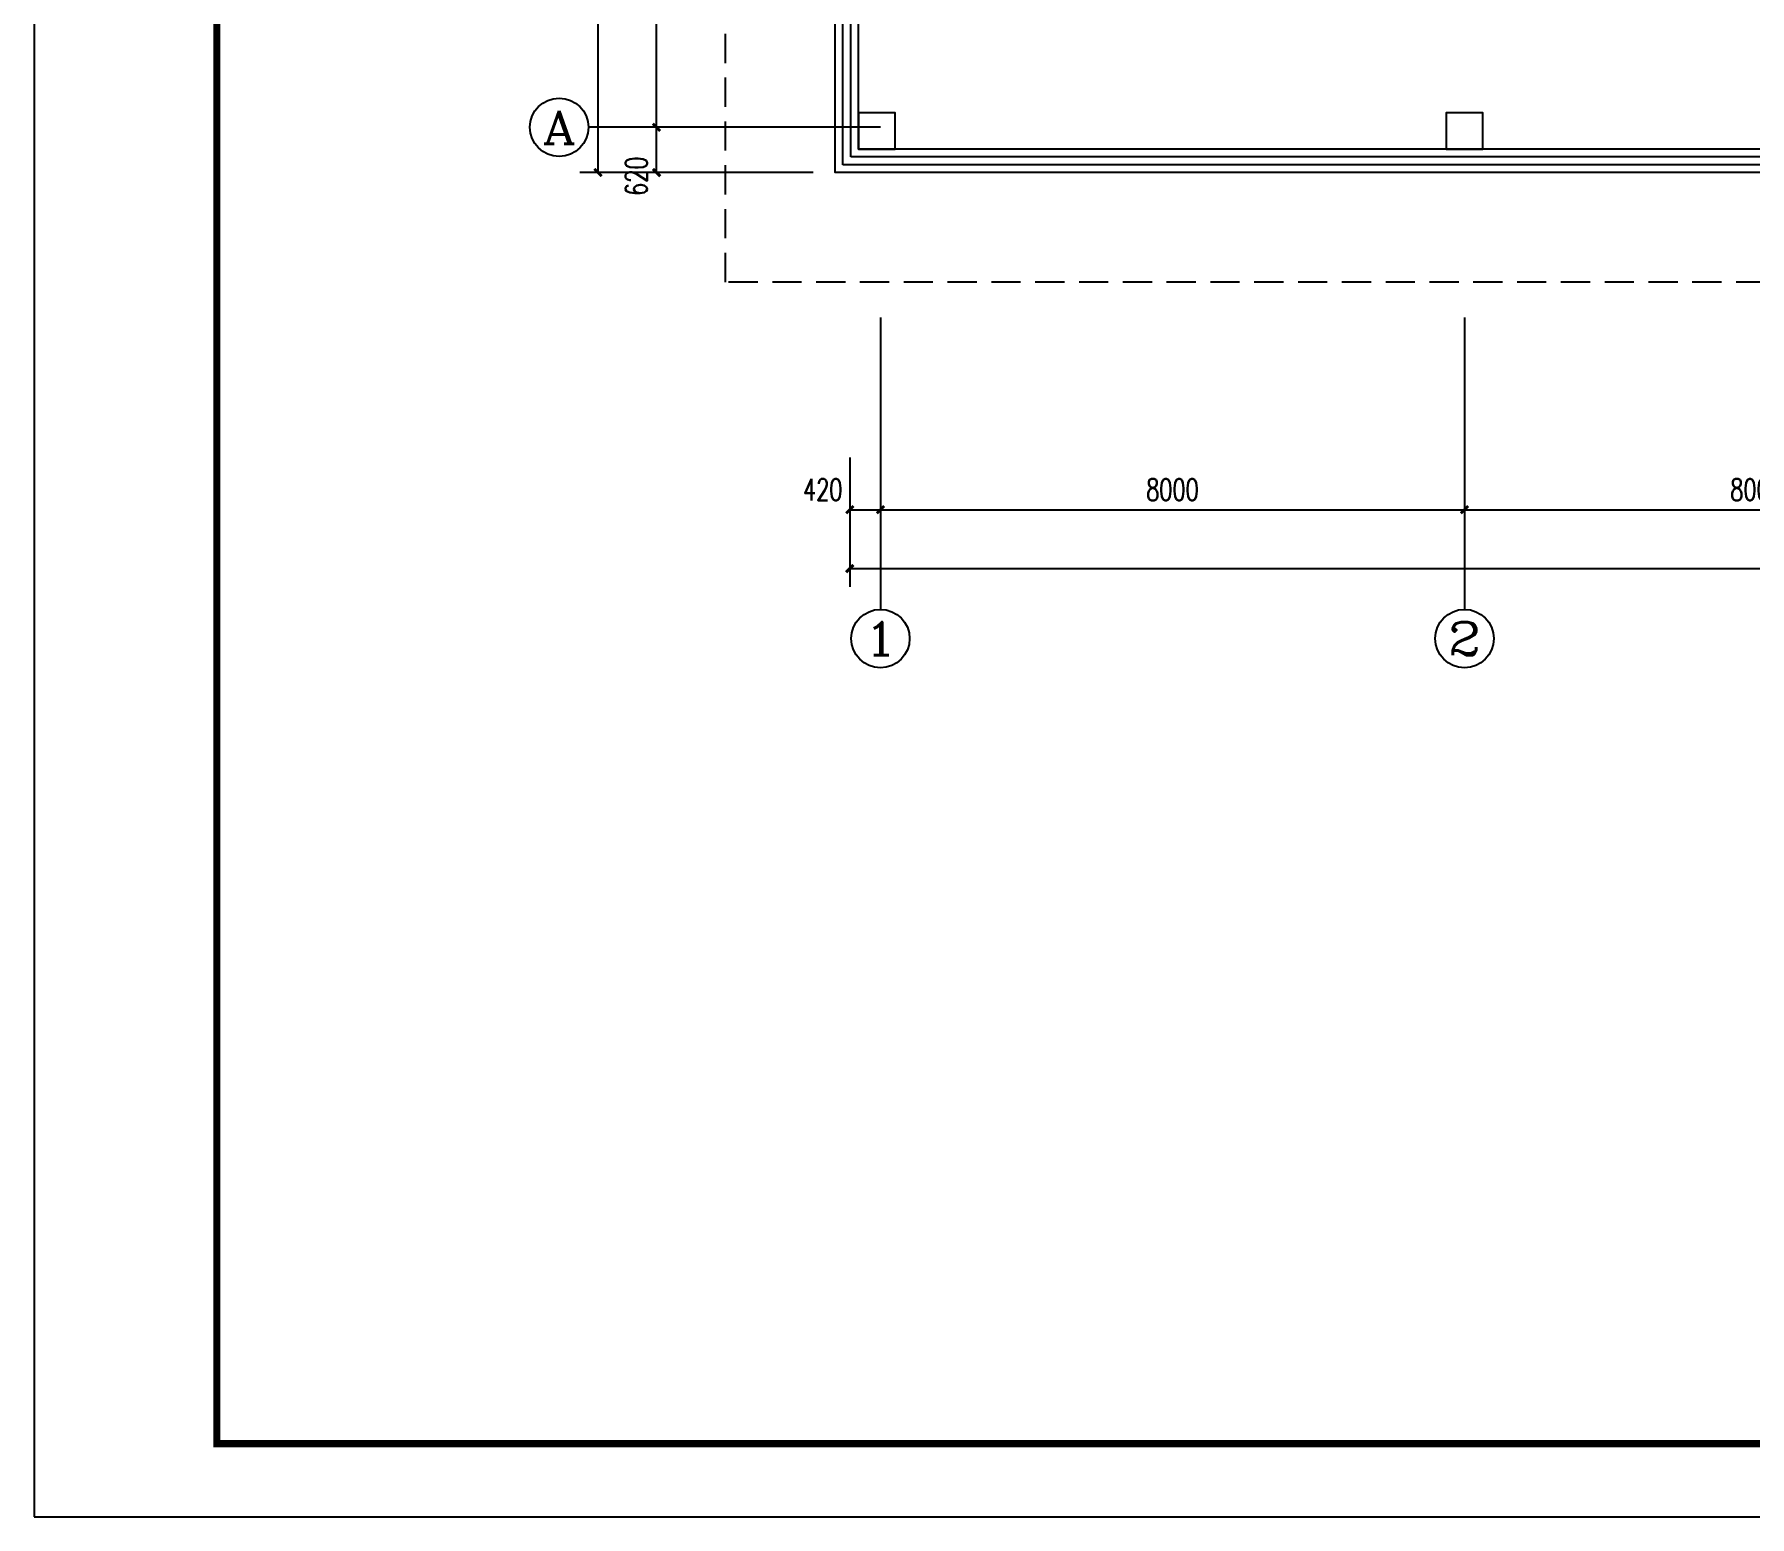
# Model space of a CAD drawing. Extents: x 2297255 to 2381355, y -608375 to -364775.
# Drawn here: x 2297255 to 2320749, y -485575 to -465270 of the extents above; entities that cross this region are included whole.
import ezdxf
from ezdxf.enums import TextEntityAlignment as Align

# ---------------------------------------------------------------- set-up
doc = ezdxf.new("R2010")
doc.units = 0
doc.header["$LTSCALE"] = 1000
doc.header["$MEASUREMENT"] = 0
doc.linetypes.add('_DASH', pattern=[0.6, 0.4, -0.2])
for name, color, linetype in [('AXIS', 3, 'Continuous'), ('AXIS_TEXT', 7, 'Continuous'), ('COLUMN', 9, 'Continuous'), ('CURTWALL', 4, 'Continuous'), ('PUB_DIM', 3, 'Continuous'), ('TK', 4, 'Continuous')]:
    doc.layers.add(name, color=color, linetype=linetype)
doc.styles.add('_TCH_AXIS', font='COMPLEX', dxfattribs={"bigfont": 'GBCBIG'})
doc.styles.add('_TCH_DIM_T3', font='SIMPLEX', dxfattribs={"width": 0.705882, "bigfont": 'GBCBIG'})
doc.styles.add('COMPLEX', font='COMPLEX')
doc.styles.add('HZTXT1', font='romans.shx', dxfattribs={"width": 0.7, "bigfont": 'GBHZFS.SHX'})
doc.styles.get("Standard").update_dxf_attribs({"font": 'gbenor.shx', "bigfont": 'gbcbig.shx'})
doc.dimstyles.new('_TCH_ARCH&&100', dxfattribs={"dimtxt": 297.5, "dimasz": 100, "dimexe": 250, "dimexo": 300, "dimgap": 126.25, "dimtad": 1, "dimdec": 0, "dimzin": 0, "dimdsep": 46, "dimtxsty": '_TCH_DIM_T3', "dimblk": 'ARCHTICK', "dimcen": 0.09, "dimclrt": 7, "dimazin": 2, "dimtfac": 1, "dimtdec": 0, "dimtix": 1, "dimtmove": 2, "dimatfit": 3, "dimfxl": 30, "dimtolj": 1, "dimtzin": 0, "dimarcsym": 0})

# ---------------------------------------------------------------- blocks, each defined once
blk = doc.blocks.new('_ArchTick')
at = {"color": 0, "linetype": 'ByBlock', "const_width": 0.4}
blk.add_lwpolyline([(-0.5, -0.5), (0.5, 0.5)], dxfattribs=at)
blk = doc.blocks.new('*D76')
at = {"layer": 'Defpoints', "color": 0, "transparency": 16777216}
for p in [(-43367, 3360), (-40920, 3360), (-40920, -2640)]:
    blk.add_point(p, dxfattribs=at)
at = {"layer": 'PUB_DIM', "color": 0, "lineweight": -2, "transparency": 16777216}
for p, q in [((-41220, 3360), (-43617, 3360)), ((-43367, -2640), (-43367, 3360)), ((-41220, -2640), (-43617, -2640))]:
    blk.add_line(p, q, dxfattribs=at)
at = {"layer": 'PUB_DIM', "color": 0, "lineweight": -2, "transparency": 16777216, "xscale": 100, "yscale": 100, "zscale": 100}
for p, rotation in [((-43367, 3360), 90), ((-43367, -2640), 270)]:
    blk.add_blockref('_ArchTick', p, dxfattribs=dict(at, rotation=rotation))
at = {"layer": 'PUB_DIM', "color": 7, "transparency": 16777216, "insert": (-43642, 360), "char_height": 297.5, "attachment_point": 5, "rotation": 90, "style": '_TCH_DIM_T3'}
blk.add_mtext('\\A1;6000', dxfattribs=at)
blk = doc.blocks.new('*D77')
at = {"layer": 'Defpoints', "color": 0, "transparency": 16777216}
for p in [(-43367, -2640), (-40920, -2640), (-40920, -3260)]:
    blk.add_point(p, dxfattribs=at)
at = {"layer": 'PUB_DIM', "color": 0, "lineweight": -2, "transparency": 16777216}
for p, q in [((-41220, -2640), (-43617, -2640)), ((-43367, -3260), (-43367, -2640)), ((-41220, -3260), (-43617, -3260))]:
    blk.add_line(p, q, dxfattribs=at)
at = {"layer": 'PUB_DIM', "color": 0, "lineweight": -2, "transparency": 16777216, "xscale": 100, "yscale": 100, "zscale": 100}
for p, rotation in [((-43367, -2640), 90), ((-43367, -3260), 270)]:
    blk.add_blockref('_ArchTick', p, dxfattribs=dict(at, rotation=rotation))
at = {"layer": 'PUB_DIM', "color": 7, "transparency": 16777216, "insert": (-43642, -3310), "char_height": 297.5, "attachment_point": 5, "rotation": 90, "style": '_TCH_DIM_T3'}
blk.add_mtext('\\A1;620', dxfattribs=at)
blk = doc.blocks.new('*D78')
at = {"layer": 'Defpoints', "color": 0, "transparency": 16777216}
for p in [(-44167, 27780), (-42976, 27780), (-42976, -3260)]:
    blk.add_point(p, dxfattribs=at)
at = {"layer": 'PUB_DIM', "color": 0, "lineweight": -2, "transparency": 16777216}
for p, q in [((-43276, 27780), (-44417, 27780)), ((-44167, -3260), (-44167, 27780)), ((-43276, -3260), (-44417, -3260))]:
    blk.add_line(p, q, dxfattribs=at)
at = {"layer": 'PUB_DIM', "color": 0, "lineweight": -2, "transparency": 16777216, "xscale": 100, "yscale": 100, "zscale": 100}
for p, rotation in [((-44167, 27780), 90), ((-44167, -3260), 270)]:
    blk.add_blockref('_ArchTick', p, dxfattribs=dict(at, rotation=rotation))
at = {"layer": 'PUB_DIM', "color": 7, "transparency": 16777216, "insert": (-44442, 12260), "char_height": 297.5, "attachment_point": 5, "rotation": 90, "style": '_TCH_DIM_T3'}
blk.add_mtext('\\A1;31040', dxfattribs=at)
blk = doc.blocks.new('*D79')
at = {"layer": 'Defpoints', "color": 0, "transparency": 16777216}
for p in [(-40720, -6861), (-40300, -6861), (-40300, -7878)]:
    blk.add_point(p, dxfattribs=at)
at = {"layer": 'PUB_DIM', "color": 0, "lineweight": -2, "transparency": 16777216}
for p, q in [((-40720, -7161), (-40720, -8128)), ((-40300, -7161), (-40300, -8128)), ((-40720, -7878), (-40300, -7878))]:
    blk.add_line(p, q, dxfattribs=at)
at = {"layer": 'PUB_DIM', "color": 0, "lineweight": -2, "transparency": 16777216, "xscale": 100, "yscale": 100, "zscale": 100, "rotation": 180}
blk.add_blockref('_ArchTick', (-40720, -7878), dxfattribs=at)
at = {"layer": 'PUB_DIM', "color": 0, "lineweight": -2, "transparency": 16777216, "xscale": 100, "yscale": 100, "zscale": 100}
blk.add_blockref('_ArchTick', (-40300, -7878), dxfattribs=at)
at = {"layer": 'PUB_DIM', "color": 7, "transparency": 16777216, "insert": (-41090, -7603), "char_height": 297.5, "attachment_point": 5, "style": '_TCH_DIM_T3'}
blk.add_mtext('\\A1;420', dxfattribs=at)
blk = doc.blocks.new('*D80')
at = {"layer": 'Defpoints', "color": 0, "transparency": 16777216}
for p in [(-40300, -6861), (-32300, -6861), (-32300, -7878)]:
    blk.add_point(p, dxfattribs=at)
at = {"layer": 'PUB_DIM', "color": 0, "lineweight": -2, "transparency": 16777216}
for p, q in [((-40300, -7161), (-40300, -8128)), ((-32300, -7161), (-32300, -8128)), ((-40300, -7878), (-32300, -7878))]:
    blk.add_line(p, q, dxfattribs=at)
at = {"layer": 'PUB_DIM', "color": 0, "lineweight": -2, "transparency": 16777216, "xscale": 100, "yscale": 100, "zscale": 100, "rotation": 180}
blk.add_blockref('_ArchTick', (-40300, -7878), dxfattribs=at)
at = {"layer": 'PUB_DIM', "color": 0, "lineweight": -2, "transparency": 16777216, "xscale": 100, "yscale": 100, "zscale": 100}
blk.add_blockref('_ArchTick', (-32300, -7878), dxfattribs=at)
at = {"layer": 'PUB_DIM', "color": 7, "transparency": 16777216, "insert": (-36300, -7603), "char_height": 297.5, "attachment_point": 5, "style": '_TCH_DIM_T3'}
blk.add_mtext('\\A1;8000', dxfattribs=at)
blk = doc.blocks.new('*D81')
at = {"layer": 'Defpoints', "color": 0, "transparency": 16777216}
for p in [(-32300, -6861), (-24300, -6861), (-24300, -7878)]:
    blk.add_point(p, dxfattribs=at)
at = {"layer": 'PUB_DIM', "color": 0, "lineweight": -2, "transparency": 16777216}
for p, q in [((-32300, -7161), (-32300, -8128)), ((-24300, -7161), (-24300, -8128)), ((-32300, -7878), (-24300, -7878))]:
    blk.add_line(p, q, dxfattribs=at)
at = {"layer": 'PUB_DIM', "color": 0, "lineweight": -2, "transparency": 16777216, "xscale": 100, "yscale": 100, "zscale": 100, "rotation": 180}
blk.add_blockref('_ArchTick', (-32300, -7878), dxfattribs=at)
at = {"layer": 'PUB_DIM', "color": 0, "lineweight": -2, "transparency": 16777216, "xscale": 100, "yscale": 100, "zscale": 100}
blk.add_blockref('_ArchTick', (-24300, -7878), dxfattribs=at)
at = {"layer": 'PUB_DIM', "color": 7, "transparency": 16777216, "insert": (-28300, -7603), "char_height": 297.5, "attachment_point": 5, "style": '_TCH_DIM_T3'}
blk.add_mtext('\\A1;8000', dxfattribs=at)
blk = doc.blocks.new('*D88')
at = {"layer": 'Defpoints', "color": 0, "transparency": 16777216}
for p in [(-40720, -7643), (16120, -7643), (16120, -8685)]:
    blk.add_point(p, dxfattribs=at)
at = {"layer": 'PUB_DIM', "color": 0, "lineweight": -2, "transparency": 16777216}
for p, q in [((-40720, -7943), (-40720, -8935)), ((16120, -7943), (16120, -8935)), ((-40720, -8685), (16120, -8685))]:
    blk.add_line(p, q, dxfattribs=at)
at = {"layer": 'PUB_DIM', "color": 0, "lineweight": -2, "transparency": 16777216, "xscale": 100, "yscale": 100, "zscale": 100, "rotation": 180}
blk.add_blockref('_ArchTick', (-40720, -8685), dxfattribs=at)
at = {"layer": 'PUB_DIM', "color": 0, "lineweight": -2, "transparency": 16777216, "xscale": 100, "yscale": 100, "zscale": 100}
blk.add_blockref('_ArchTick', (16120, -8685), dxfattribs=at)
at = {"layer": 'PUB_DIM', "color": 7, "transparency": 16777216, "insert": (-12300, -8410), "char_height": 297.5, "attachment_point": 5, "style": '_TCH_DIM_T3'}
blk.add_mtext('\\A1;56840', dxfattribs=at)
blk = doc.blocks.new('*D223')
at = {"layer": 'Defpoints', "color": 0, "transparency": 16777216}
for p in [(-43367, 3360), (-40920, 3360), (-40920, -2640)]:
    blk.add_point(p, dxfattribs=at)
at = {"layer": 'PUB_DIM', "color": 0, "lineweight": -2, "transparency": 16777216}
for p, q in [((-41220, 3360), (-43617, 3360)), ((-43367, -2640), (-43367, 3360)), ((-41220, -2640), (-43617, -2640))]:
    blk.add_line(p, q, dxfattribs=at)
at = {"layer": 'PUB_DIM', "color": 0, "lineweight": -2, "transparency": 16777216, "xscale": 100, "yscale": 100, "zscale": 100}
for p, rotation in [((-43367, 3360), 90), ((-43367, -2640), 270)]:
    blk.add_blockref('_ArchTick', p, dxfattribs=dict(at, rotation=rotation))
at = {"layer": 'PUB_DIM', "color": 7, "transparency": 16777216, "insert": (-43642, 360), "char_height": 297.5, "attachment_point": 5, "rotation": 90, "style": '_TCH_DIM_T3'}
blk.add_mtext('\\A1;6000', dxfattribs=at)
blk = doc.blocks.new('*D224')
at = {"layer": 'Defpoints', "color": 0, "transparency": 16777216}
for p in [(-43367, -2640), (-40920, -2640), (-40920, -3260)]:
    blk.add_point(p, dxfattribs=at)
at = {"layer": 'PUB_DIM', "color": 0, "lineweight": -2, "transparency": 16777216}
for p, q in [((-41220, -2640), (-43617, -2640)), ((-43367, -3260), (-43367, -2640)), ((-41220, -3260), (-43617, -3260))]:
    blk.add_line(p, q, dxfattribs=at)
at = {"layer": 'PUB_DIM', "color": 0, "lineweight": -2, "transparency": 16777216, "xscale": 100, "yscale": 100, "zscale": 100}
for p, rotation in [((-43367, -2640), 90), ((-43367, -3260), 270)]:
    blk.add_blockref('_ArchTick', p, dxfattribs=dict(at, rotation=rotation))
at = {"layer": 'PUB_DIM', "color": 7, "transparency": 16777216, "insert": (-43642, -3310), "char_height": 297.5, "attachment_point": 5, "rotation": 90, "style": '_TCH_DIM_T3'}
blk.add_mtext('\\A1;620', dxfattribs=at)
blk = doc.blocks.new('*D225')
at = {"layer": 'Defpoints', "color": 0, "transparency": 16777216}
for p in [(-44167, 27780), (-42976, 27780), (-42976, -3260)]:
    blk.add_point(p, dxfattribs=at)
at = {"layer": 'PUB_DIM', "color": 0, "lineweight": -2, "transparency": 16777216}
for p, q in [((-43276, 27780), (-44417, 27780)), ((-44167, -3260), (-44167, 27780)), ((-43276, -3260), (-44417, -3260))]:
    blk.add_line(p, q, dxfattribs=at)
at = {"layer": 'PUB_DIM', "color": 0, "lineweight": -2, "transparency": 16777216, "xscale": 100, "yscale": 100, "zscale": 100}
for p, rotation in [((-44167, 27780), 90), ((-44167, -3260), 270)]:
    blk.add_blockref('_ArchTick', p, dxfattribs=dict(at, rotation=rotation))
at = {"layer": 'PUB_DIM', "color": 7, "transparency": 16777216, "insert": (-44442, 12260), "char_height": 297.5, "attachment_point": 5, "rotation": 90, "style": '_TCH_DIM_T3'}
blk.add_mtext('\\A1;31040', dxfattribs=at)
blk = doc.blocks.new('*D226')
at = {"layer": 'Defpoints', "color": 0, "transparency": 16777216}
for p in [(-40720, -6861), (-40300, -6861), (-40300, -7878)]:
    blk.add_point(p, dxfattribs=at)
at = {"layer": 'PUB_DIM', "color": 0, "lineweight": -2, "transparency": 16777216}
for p, q in [((-40720, -7161), (-40720, -8128)), ((-40300, -7161), (-40300, -8128)), ((-40720, -7878), (-40300, -7878))]:
    blk.add_line(p, q, dxfattribs=at)
at = {"layer": 'PUB_DIM', "color": 0, "lineweight": -2, "transparency": 16777216, "xscale": 100, "yscale": 100, "zscale": 100, "rotation": 180}
blk.add_blockref('_ArchTick', (-40720, -7878), dxfattribs=at)
at = {"layer": 'PUB_DIM', "color": 0, "lineweight": -2, "transparency": 16777216, "xscale": 100, "yscale": 100, "zscale": 100}
blk.add_blockref('_ArchTick', (-40300, -7878), dxfattribs=at)
at = {"layer": 'PUB_DIM', "color": 7, "transparency": 16777216, "insert": (-41090, -7603), "char_height": 297.5, "attachment_point": 5, "style": '_TCH_DIM_T3'}
blk.add_mtext('\\A1;420', dxfattribs=at)
blk = doc.blocks.new('*D227')
at = {"layer": 'Defpoints', "color": 0, "transparency": 16777216}
for p in [(-40300, -6861), (-32300, -6861), (-32300, -7878)]:
    blk.add_point(p, dxfattribs=at)
at = {"layer": 'PUB_DIM', "color": 0, "lineweight": -2, "transparency": 16777216}
for p, q in [((-40300, -7161), (-40300, -8128)), ((-32300, -7161), (-32300, -8128)), ((-40300, -7878), (-32300, -7878))]:
    blk.add_line(p, q, dxfattribs=at)
at = {"layer": 'PUB_DIM', "color": 0, "lineweight": -2, "transparency": 16777216, "xscale": 100, "yscale": 100, "zscale": 100, "rotation": 180}
blk.add_blockref('_ArchTick', (-40300, -7878), dxfattribs=at)
at = {"layer": 'PUB_DIM', "color": 0, "lineweight": -2, "transparency": 16777216, "xscale": 100, "yscale": 100, "zscale": 100}
blk.add_blockref('_ArchTick', (-32300, -7878), dxfattribs=at)
at = {"layer": 'PUB_DIM', "color": 7, "transparency": 16777216, "insert": (-36300, -7603), "char_height": 297.5, "attachment_point": 5, "style": '_TCH_DIM_T3'}
blk.add_mtext('\\A1;8000', dxfattribs=at)
blk = doc.blocks.new('*D228')
at = {"layer": 'Defpoints', "color": 0, "transparency": 16777216}
for p in [(-32300, -6861), (-24300, -6861), (-24300, -7878)]:
    blk.add_point(p, dxfattribs=at)
at = {"layer": 'PUB_DIM', "color": 0, "lineweight": -2, "transparency": 16777216}
for p, q in [((-32300, -7161), (-32300, -8128)), ((-24300, -7161), (-24300, -8128)), ((-32300, -7878), (-24300, -7878))]:
    blk.add_line(p, q, dxfattribs=at)
at = {"layer": 'PUB_DIM', "color": 0, "lineweight": -2, "transparency": 16777216, "xscale": 100, "yscale": 100, "zscale": 100, "rotation": 180}
blk.add_blockref('_ArchTick', (-32300, -7878), dxfattribs=at)
at = {"layer": 'PUB_DIM', "color": 0, "lineweight": -2, "transparency": 16777216, "xscale": 100, "yscale": 100, "zscale": 100}
blk.add_blockref('_ArchTick', (-24300, -7878), dxfattribs=at)
at = {"layer": 'PUB_DIM', "color": 7, "transparency": 16777216, "insert": (-28300, -7603), "char_height": 297.5, "attachment_point": 5, "style": '_TCH_DIM_T3'}
blk.add_mtext('\\A1;8000', dxfattribs=at)
blk = doc.blocks.new('*D235')
at = {"layer": 'Defpoints', "color": 0, "transparency": 16777216}
for p in [(-40720, -7643), (16120, -7643), (16120, -8685)]:
    blk.add_point(p, dxfattribs=at)
at = {"layer": 'PUB_DIM', "color": 0, "lineweight": -2, "transparency": 16777216}
for p, q in [((-40720, -7943), (-40720, -8935)), ((16120, -7943), (16120, -8935)), ((-40720, -8685), (16120, -8685))]:
    blk.add_line(p, q, dxfattribs=at)
at = {"layer": 'PUB_DIM', "color": 0, "lineweight": -2, "transparency": 16777216, "xscale": 100, "yscale": 100, "zscale": 100, "rotation": 180}
blk.add_blockref('_ArchTick', (-40720, -8685), dxfattribs=at)
at = {"layer": 'PUB_DIM', "color": 0, "lineweight": -2, "transparency": 16777216, "xscale": 100, "yscale": 100, "zscale": 100}
blk.add_blockref('_ArchTick', (16120, -8685), dxfattribs=at)
at = {"layer": 'PUB_DIM', "color": 7, "transparency": 16777216, "insert": (-12300, -8410), "char_height": 297.5, "attachment_point": 5, "style": '_TCH_DIM_T3'}
blk.add_mtext('\\A1;56840', dxfattribs=at)
blk = doc.blocks.new('*D370')
at = {"layer": 'Defpoints', "color": 0, "transparency": 16777216}
for p in [(-43367, 3360), (-40920, 3360), (-40920, -2640)]:
    blk.add_point(p, dxfattribs=at)
at = {"layer": 'PUB_DIM', "color": 0, "lineweight": -2, "transparency": 16777216}
for p, q in [((-41220, 3360), (-43617, 3360)), ((-43367, -2640), (-43367, 3360)), ((-41220, -2640), (-43617, -2640))]:
    blk.add_line(p, q, dxfattribs=at)
at = {"layer": 'PUB_DIM', "color": 0, "lineweight": -2, "transparency": 16777216, "xscale": 100, "yscale": 100, "zscale": 100}
for p, rotation in [((-43367, 3360), 90), ((-43367, -2640), 270)]:
    blk.add_blockref('_ArchTick', p, dxfattribs=dict(at, rotation=rotation))
at = {"layer": 'PUB_DIM', "color": 7, "transparency": 16777216, "insert": (-43642, 360), "char_height": 297.5, "attachment_point": 5, "rotation": 90, "style": '_TCH_DIM_T3'}
blk.add_mtext('\\A1;6000', dxfattribs=at)
blk = doc.blocks.new('*D371')
at = {"layer": 'Defpoints', "color": 0, "transparency": 16777216}
for p in [(-43367, -2640), (-40920, -2640), (-40920, -3260)]:
    blk.add_point(p, dxfattribs=at)
at = {"layer": 'PUB_DIM', "color": 0, "lineweight": -2, "transparency": 16777216}
for p, q in [((-41220, -2640), (-43617, -2640)), ((-43367, -3260), (-43367, -2640)), ((-41220, -3260), (-43617, -3260))]:
    blk.add_line(p, q, dxfattribs=at)
at = {"layer": 'PUB_DIM', "color": 0, "lineweight": -2, "transparency": 16777216, "xscale": 100, "yscale": 100, "zscale": 100}
for p, rotation in [((-43367, -2640), 90), ((-43367, -3260), 270)]:
    blk.add_blockref('_ArchTick', p, dxfattribs=dict(at, rotation=rotation))
at = {"layer": 'PUB_DIM', "color": 7, "transparency": 16777216, "insert": (-43642, -3310), "char_height": 297.5, "attachment_point": 5, "rotation": 90, "style": '_TCH_DIM_T3'}
blk.add_mtext('\\A1;620', dxfattribs=at)
blk = doc.blocks.new('*D372')
at = {"layer": 'Defpoints', "color": 0, "transparency": 16777216}
for p in [(-44167, 27780), (-42976, 27780), (-42976, -3260)]:
    blk.add_point(p, dxfattribs=at)
at = {"layer": 'PUB_DIM', "color": 0, "lineweight": -2, "transparency": 16777216}
for p, q in [((-43276, 27780), (-44417, 27780)), ((-44167, -3260), (-44167, 27780)), ((-43276, -3260), (-44417, -3260))]:
    blk.add_line(p, q, dxfattribs=at)
at = {"layer": 'PUB_DIM', "color": 0, "lineweight": -2, "transparency": 16777216, "xscale": 100, "yscale": 100, "zscale": 100}
for p, rotation in [((-44167, 27780), 90), ((-44167, -3260), 270)]:
    blk.add_blockref('_ArchTick', p, dxfattribs=dict(at, rotation=rotation))
at = {"layer": 'PUB_DIM', "color": 7, "transparency": 16777216, "insert": (-44442, 12260), "char_height": 297.5, "attachment_point": 5, "rotation": 90, "style": '_TCH_DIM_T3'}
blk.add_mtext('\\A1;31040', dxfattribs=at)
blk = doc.blocks.new('*D373')
at = {"layer": 'Defpoints', "color": 0, "transparency": 16777216}
for p in [(-40720, -6861), (-40300, -6861), (-40300, -7878)]:
    blk.add_point(p, dxfattribs=at)
at = {"layer": 'PUB_DIM', "color": 0, "lineweight": -2, "transparency": 16777216}
for p, q in [((-40720, -7161), (-40720, -8128)), ((-40300, -7161), (-40300, -8128)), ((-40720, -7878), (-40300, -7878))]:
    blk.add_line(p, q, dxfattribs=at)
at = {"layer": 'PUB_DIM', "color": 0, "lineweight": -2, "transparency": 16777216, "xscale": 100, "yscale": 100, "zscale": 100, "rotation": 180}
blk.add_blockref('_ArchTick', (-40720, -7878), dxfattribs=at)
at = {"layer": 'PUB_DIM', "color": 0, "lineweight": -2, "transparency": 16777216, "xscale": 100, "yscale": 100, "zscale": 100}
blk.add_blockref('_ArchTick', (-40300, -7878), dxfattribs=at)
at = {"layer": 'PUB_DIM', "color": 7, "transparency": 16777216, "insert": (-41090, -7603), "char_height": 297.5, "attachment_point": 5, "style": '_TCH_DIM_T3'}
blk.add_mtext('\\A1;420', dxfattribs=at)
blk = doc.blocks.new('*D374')
at = {"layer": 'Defpoints', "color": 0, "transparency": 16777216}
for p in [(-40300, -6861), (-32300, -6861), (-32300, -7878)]:
    blk.add_point(p, dxfattribs=at)
at = {"layer": 'PUB_DIM', "color": 0, "lineweight": -2, "transparency": 16777216}
for p, q in [((-40300, -7161), (-40300, -8128)), ((-32300, -7161), (-32300, -8128)), ((-40300, -7878), (-32300, -7878))]:
    blk.add_line(p, q, dxfattribs=at)
at = {"layer": 'PUB_DIM', "color": 0, "lineweight": -2, "transparency": 16777216, "xscale": 100, "yscale": 100, "zscale": 100, "rotation": 180}
blk.add_blockref('_ArchTick', (-40300, -7878), dxfattribs=at)
at = {"layer": 'PUB_DIM', "color": 0, "lineweight": -2, "transparency": 16777216, "xscale": 100, "yscale": 100, "zscale": 100}
blk.add_blockref('_ArchTick', (-32300, -7878), dxfattribs=at)
at = {"layer": 'PUB_DIM', "color": 7, "transparency": 16777216, "insert": (-36300, -7603), "char_height": 297.5, "attachment_point": 5, "style": '_TCH_DIM_T3'}
blk.add_mtext('\\A1;8000', dxfattribs=at)
blk = doc.blocks.new('*D375')
at = {"layer": 'Defpoints', "color": 0, "transparency": 16777216}
for p in [(-32300, -6861), (-24300, -6861), (-24300, -7878)]:
    blk.add_point(p, dxfattribs=at)
at = {"layer": 'PUB_DIM', "color": 0, "lineweight": -2, "transparency": 16777216}
for p, q in [((-32300, -7161), (-32300, -8128)), ((-24300, -7161), (-24300, -8128)), ((-32300, -7878), (-24300, -7878))]:
    blk.add_line(p, q, dxfattribs=at)
at = {"layer": 'PUB_DIM', "color": 0, "lineweight": -2, "transparency": 16777216, "xscale": 100, "yscale": 100, "zscale": 100, "rotation": 180}
blk.add_blockref('_ArchTick', (-32300, -7878), dxfattribs=at)
at = {"layer": 'PUB_DIM', "color": 0, "lineweight": -2, "transparency": 16777216, "xscale": 100, "yscale": 100, "zscale": 100}
blk.add_blockref('_ArchTick', (-24300, -7878), dxfattribs=at)
at = {"layer": 'PUB_DIM', "color": 7, "transparency": 16777216, "insert": (-28300, -7603), "char_height": 297.5, "attachment_point": 5, "style": '_TCH_DIM_T3'}
blk.add_mtext('\\A1;8000', dxfattribs=at)
blk = doc.blocks.new('*D382')
at = {"layer": 'Defpoints', "color": 0, "transparency": 16777216}
for p in [(-40720, -7643), (16120, -7643), (16120, -8685)]:
    blk.add_point(p, dxfattribs=at)
at = {"layer": 'PUB_DIM', "color": 0, "lineweight": -2, "transparency": 16777216}
for p, q in [((-40720, -7943), (-40720, -8935)), ((16120, -7943), (16120, -8935)), ((-40720, -8685), (16120, -8685))]:
    blk.add_line(p, q, dxfattribs=at)
at = {"layer": 'PUB_DIM', "color": 0, "lineweight": -2, "transparency": 16777216, "xscale": 100, "yscale": 100, "zscale": 100, "rotation": 180}
blk.add_blockref('_ArchTick', (-40720, -8685), dxfattribs=at)
at = {"layer": 'PUB_DIM', "color": 0, "lineweight": -2, "transparency": 16777216, "xscale": 100, "yscale": 100, "zscale": 100}
blk.add_blockref('_ArchTick', (16120, -8685), dxfattribs=at)
at = {"layer": 'PUB_DIM', "color": 7, "transparency": 16777216, "insert": (-12300, -8410), "char_height": 297.5, "attachment_point": 5, "style": '_TCH_DIM_T3'}
blk.add_mtext('\\A1;56840', dxfattribs=at)
blk = doc.blocks.new('_FZHK')
blk.add_lwpolyline([(-0.5, -0.5), (0.5, -0.5), (0.5, 0.5), (-0.5, 0.5)], close=True)
blk = doc.blocks.new('*D478')
at = {"layer": 'Defpoints', "color": 0, "transparency": 16777216}
for p in [(-43367, 3360), (-40920, 3360), (-40920, -2640)]:
    blk.add_point(p, dxfattribs=at)
at = {"layer": 'PUB_DIM', "color": 0, "lineweight": -2, "transparency": 16777216}
for p, q in [((-41220, 3360), (-43617, 3360)), ((-43367, -2640), (-43367, 3360)), ((-41220, -2640), (-43617, -2640))]:
    blk.add_line(p, q, dxfattribs=at)
at = {"layer": 'PUB_DIM', "color": 0, "lineweight": -2, "transparency": 16777216, "xscale": 100, "yscale": 100, "zscale": 100}
for p, rotation in [((-43367, 3360), 90), ((-43367, -2640), 270)]:
    blk.add_blockref('_ArchTick', p, dxfattribs=dict(at, rotation=rotation))
at = {"layer": 'PUB_DIM', "color": 7, "transparency": 16777216, "insert": (-43642, 360), "char_height": 297.5, "attachment_point": 5, "rotation": 90, "style": '_TCH_DIM_T3'}
blk.add_mtext('\\A1;6000', dxfattribs=at)
blk = doc.blocks.new('*D479')
at = {"layer": 'Defpoints', "color": 0, "transparency": 16777216}
for p in [(-43367, -2640), (-40920, -2640), (-40920, -3260)]:
    blk.add_point(p, dxfattribs=at)
at = {"layer": 'PUB_DIM', "color": 0, "lineweight": -2, "transparency": 16777216}
for p, q in [((-41220, -2640), (-43617, -2640)), ((-43367, -3260), (-43367, -2640)), ((-41220, -3260), (-43617, -3260))]:
    blk.add_line(p, q, dxfattribs=at)
at = {"layer": 'PUB_DIM', "color": 0, "lineweight": -2, "transparency": 16777216, "xscale": 100, "yscale": 100, "zscale": 100}
for p, rotation in [((-43367, -2640), 90), ((-43367, -3260), 270)]:
    blk.add_blockref('_ArchTick', p, dxfattribs=dict(at, rotation=rotation))
at = {"layer": 'PUB_DIM', "color": 7, "transparency": 16777216, "insert": (-43642, -3310), "char_height": 297.5, "attachment_point": 5, "rotation": 90, "style": '_TCH_DIM_T3'}
blk.add_mtext('\\A1;620', dxfattribs=at)
blk = doc.blocks.new('*D480')
at = {"layer": 'Defpoints', "color": 0, "transparency": 16777216}
for p in [(-44167, 27780), (-42976, 27780), (-42976, -3260)]:
    blk.add_point(p, dxfattribs=at)
at = {"layer": 'PUB_DIM', "color": 0, "lineweight": -2, "transparency": 16777216}
for p, q in [((-43276, 27780), (-44417, 27780)), ((-44167, -3260), (-44167, 27780)), ((-43276, -3260), (-44417, -3260))]:
    blk.add_line(p, q, dxfattribs=at)
at = {"layer": 'PUB_DIM', "color": 0, "lineweight": -2, "transparency": 16777216, "xscale": 100, "yscale": 100, "zscale": 100}
for p, rotation in [((-44167, 27780), 90), ((-44167, -3260), 270)]:
    blk.add_blockref('_ArchTick', p, dxfattribs=dict(at, rotation=rotation))
at = {"layer": 'PUB_DIM', "color": 7, "transparency": 16777216, "insert": (-44442, 12260), "char_height": 297.5, "attachment_point": 5, "rotation": 90, "style": '_TCH_DIM_T3'}
blk.add_mtext('\\A1;31040', dxfattribs=at)
blk = doc.blocks.new('*D481')
at = {"layer": 'Defpoints', "color": 0, "transparency": 16777216}
for p in [(-40720, -6861), (-40300, -6861), (-40300, -7878)]:
    blk.add_point(p, dxfattribs=at)
at = {"layer": 'PUB_DIM', "color": 0, "lineweight": -2, "transparency": 16777216}
for p, q in [((-40720, -7161), (-40720, -8128)), ((-40300, -7161), (-40300, -8128)), ((-40720, -7878), (-40300, -7878))]:
    blk.add_line(p, q, dxfattribs=at)
at = {"layer": 'PUB_DIM', "color": 0, "lineweight": -2, "transparency": 16777216, "xscale": 100, "yscale": 100, "zscale": 100, "rotation": 180}
blk.add_blockref('_ArchTick', (-40720, -7878), dxfattribs=at)
at = {"layer": 'PUB_DIM', "color": 0, "lineweight": -2, "transparency": 16777216, "xscale": 100, "yscale": 100, "zscale": 100}
blk.add_blockref('_ArchTick', (-40300, -7878), dxfattribs=at)
at = {"layer": 'PUB_DIM', "color": 7, "transparency": 16777216, "insert": (-41090, -7603), "char_height": 297.5, "attachment_point": 5, "style": '_TCH_DIM_T3'}
blk.add_mtext('\\A1;420', dxfattribs=at)
blk = doc.blocks.new('*D482')
at = {"layer": 'Defpoints', "color": 0, "transparency": 16777216}
for p in [(-40300, -6861), (-32300, -6861), (-32300, -7878)]:
    blk.add_point(p, dxfattribs=at)
at = {"layer": 'PUB_DIM', "color": 0, "lineweight": -2, "transparency": 16777216}
for p, q in [((-40300, -7161), (-40300, -8128)), ((-32300, -7161), (-32300, -8128)), ((-40300, -7878), (-32300, -7878))]:
    blk.add_line(p, q, dxfattribs=at)
at = {"layer": 'PUB_DIM', "color": 0, "lineweight": -2, "transparency": 16777216, "xscale": 100, "yscale": 100, "zscale": 100, "rotation": 180}
blk.add_blockref('_ArchTick', (-40300, -7878), dxfattribs=at)
at = {"layer": 'PUB_DIM', "color": 0, "lineweight": -2, "transparency": 16777216, "xscale": 100, "yscale": 100, "zscale": 100}
blk.add_blockref('_ArchTick', (-32300, -7878), dxfattribs=at)
at = {"layer": 'PUB_DIM', "color": 7, "transparency": 16777216, "insert": (-36300, -7603), "char_height": 297.5, "attachment_point": 5, "style": '_TCH_DIM_T3'}
blk.add_mtext('\\A1;8000', dxfattribs=at)
blk = doc.blocks.new('*D483')
at = {"layer": 'Defpoints', "color": 0, "transparency": 16777216}
for p in [(-32300, -6861), (-24300, -6861), (-24300, -7878)]:
    blk.add_point(p, dxfattribs=at)
at = {"layer": 'PUB_DIM', "color": 0, "lineweight": -2, "transparency": 16777216}
for p, q in [((-32300, -7161), (-32300, -8128)), ((-24300, -7161), (-24300, -8128)), ((-32300, -7878), (-24300, -7878))]:
    blk.add_line(p, q, dxfattribs=at)
at = {"layer": 'PUB_DIM', "color": 0, "lineweight": -2, "transparency": 16777216, "xscale": 100, "yscale": 100, "zscale": 100, "rotation": 180}
blk.add_blockref('_ArchTick', (-32300, -7878), dxfattribs=at)
at = {"layer": 'PUB_DIM', "color": 0, "lineweight": -2, "transparency": 16777216, "xscale": 100, "yscale": 100, "zscale": 100}
blk.add_blockref('_ArchTick', (-24300, -7878), dxfattribs=at)
at = {"layer": 'PUB_DIM', "color": 7, "transparency": 16777216, "insert": (-28300, -7603), "char_height": 297.5, "attachment_point": 5, "style": '_TCH_DIM_T3'}
blk.add_mtext('\\A1;8000', dxfattribs=at)
blk = doc.blocks.new('*D490')
at = {"layer": 'Defpoints', "color": 0, "transparency": 16777216}
for p in [(-40720, -7643), (16120, -7643), (16120, -8685)]:
    blk.add_point(p, dxfattribs=at)
at = {"layer": 'PUB_DIM', "color": 0, "lineweight": -2, "transparency": 16777216}
for p, q in [((-40720, -7943), (-40720, -8935)), ((16120, -7943), (16120, -8935)), ((-40720, -8685), (16120, -8685))]:
    blk.add_line(p, q, dxfattribs=at)
at = {"layer": 'PUB_DIM', "color": 0, "lineweight": -2, "transparency": 16777216, "xscale": 100, "yscale": 100, "zscale": 100, "rotation": 180}
blk.add_blockref('_ArchTick', (-40720, -8685), dxfattribs=at)
at = {"layer": 'PUB_DIM', "color": 0, "lineweight": -2, "transparency": 16777216, "xscale": 100, "yscale": 100, "zscale": 100}
blk.add_blockref('_ArchTick', (16120, -8685), dxfattribs=at)
at = {"layer": 'PUB_DIM', "color": 7, "transparency": 16777216, "insert": (-12300, -8410), "char_height": 297.5, "attachment_point": 5, "style": '_TCH_DIM_T3'}
blk.add_mtext('\\A1;56840', dxfattribs=at)
blk = doc.blocks.new('_AXISO')
blk.add_circle((0, 0), 0.5)
at = {"layer": 'AXIS_TEXT', "style": 'COMPLEX', "width": 1.041667}
blk.add_attdef('A', text='', height=0.56, dxfattribs=at).set_placement((-0.25, -0.28), (0.25, -0.28), align=Align.FIT)
blk = doc.blocks.new('*U579')
at = {"color": 3}
blk.add_lwpolyline([(-84100, 0), (0, 0), (0, 59400), (-84100, 59400)], close=True, dxfattribs=at)
at = {"color": 3, "const_width": 100}
blk.add_lwpolyline([(-81600, 1000), (-1000, 1000), (-1000, 58400), (-81600, 58400)], close=True, dxfattribs=at)
at = {"layer": 'TK', "color": 4, "style": 'HZTXT1'}
for tag, height, width, p in [('项目负责1', 400, 0.6, (-4500, 19196)), ('项目负责2', 400, 0.6, (-4500, 18296)), ('专责', 400, 0.6, (-4500, 17396)), ('审定', 400, 0.6, (-4500, 16496)), ('审核', 400, 0.6, (-4500, 15596)), ('校对', 400, 0.6, (-4500, 14696)), ('设计', 400, 0.6, (-4500, 13796)), ('绘图', 400, 0.6, (-4500, 12896)), ('建设单位', 450, 0.6, (-4500, 11050)), ('工号', 400, 0.5, (-5501, 3507)), ('版次', 400, 0.7, (-2138, 3498)), ('阶段', 400, 0.7, (-2138, 2498)), ('比例', 400, 0.7, (-5491, 1513)), ('日期', 400, 0.7, (-2138, 1498))]:
    blk.add_attdef(tag, text='', height=height, dxfattribs=dict(at, width=width)).set_placement(p, align=Align.MIDDLE)
at = {"layer": 'TK', "color": 1, "lineweight": -3, "style": 'HZTXT1', "width": 0.6}
blk.add_attdef('工程名称', text='', height=450, dxfattribs=at).set_placement((-4500, 9050), align=Align.MIDDLE)
at = {"layer": 'TK', "color": 4, "lineweight": -3, "style": 'HZTXT1', "width": 0.6}
blk.add_attdef('子项名称', text='', height=450, dxfattribs=at).set_placement((-4500, 7050), align=Align.MIDDLE)
at = {"layer": 'TK', "color": 1, "lineweight": -3, "width": 0.6, "flags": 104}
blk.add_attdef('图名', text='', height=400, dxfattribs=at).set_placement((-4558, 4958), align=Align.MIDDLE_CENTER)
at = {"layer": 'TK', "color": 1, "style": 'HZTXT1', "width": 0.7}
blk.add_attdef('图号', text='', height=400, dxfattribs=at).set_placement((-5491, 2513), align=Align.MIDDLE)
blk = doc.blocks.new('A$C5D18424C')
at = {"color": 4, "linetype": '_DASH'}
blk.add_lwpolyline([(1820, 2640), (1820, -4760), (-42420, -4760), (-42420, 26530), (-24720, 26530)], dxfattribs=at)
blk.add_lwpolyline([(320, 2640), (320, -3260), (-40920, -3260), (-40920, 25030), (-24720, 25030)])
at = {"layer": 'AXIS'}
for p, q in [((-40300, -2640), (-44300, -2640)), ((-40300, -5243.8), (-40300, -9243.8)), ((-32300, -5243.8), (-32300, -9243.8))]:
    blk.add_line(p, q, dxfattribs=at)
at = {"layer": 'CURTWALL'}
for p, q in [((-40920, -3260), (-40920, 25030)), ((-40813.3, -3153.3), (-40813.3, 24923.4)), ((-40706.7, -3046.6), (-40706.7, 24816.7)), ((-40600, -2940), (-40600, 24710)), ((106.7, -3046.6), (-40706.7, -3046.6)), ((0, -2940), (-40600, -2940)), ((320, -3260), (-40920, -3260)), ((213.3, -3153.3), (-40813.3, -3153.3))]:
    blk.add_line(p, q, dxfattribs=at)
at = {"layer": 'AXIS'}
ref = blk.add_blockref('_AXISO', (-44700, -2640), dxfattribs=dict(at, xscale=800, yscale=800, zscale=800))
ref.add_attrib('A', 'A', dxfattribs={"layer": 'AXIS_TEXT', "height": 452.5, "style": '_TCH_AXIS', "width": 1.166667}).set_placement((-44926.3, -2866.2), (-44473.7, -2866.2), align=Align.FIT)
ref = blk.add_blockref('_AXISO', (-40300, -9643.8), dxfattribs=dict(at, xscale=800, yscale=800, zscale=800))
ref.add_attrib('A', '1', dxfattribs={"layer": 'AXIS_TEXT', "height": 452.5, "style": '_TCH_AXIS', "width": 2.333333}).set_placement((-40526.3, -9870.1), (-40073.7, -9870.1), align=Align.FIT)
ref = blk.add_blockref('_AXISO', (-32300, -9643.8), dxfattribs=dict(at, xscale=800, yscale=800, zscale=800))
ref.add_attrib('A', '2', dxfattribs={"layer": 'AXIS_TEXT', "height": 452.5, "style": '_TCH_AXIS', "width": 1.5}).set_placement((-32526.3, -9870.1), (-32073.7, -9870.1), align=Align.FIT)
at = {"layer": 'COLUMN', "rotation": 90}
for p, xscale, yscale, zscale in [((-40350, -2690), 499.9990233532153, 499.9999999962747, 499.9999999962747), ((-32300, -2690), 499.9990233504213, 500, 500)]:
    blk.add_blockref('_FZHK', p, dxfattribs=dict(at, xscale=xscale, yscale=yscale, zscale=zscale))
at = {"layer": 'PUB_DIM'}
for p1, p2, distance, picture, middle in [((-42976.3, -3260), (-42976.3, 27780), 1190.9, '*D78', (-44442.2, 12260)), ((-42976.3, -3260), (-42976.3, 27780), 1190.9, '*D225', (-44442.2, 12260)), ((-42976.3, -3260), (-42976.3, 27780), 1190.9, '*D372', (-44442.2, 12260)), ((-42976.3, -3260), (-42976.3, 27780), 1190.9, '*D480', (-44442.2, 12260)), ((-40920, -2640), (-40920, 3360), 2447.4, '*D76', (-43642.4, 360)), ((-40920, -2640), (-40920, 3360), 2447.4, '*D223', (-43642.4, 360)), ((-40920, -2640), (-40920, 3360), 2447.4, '*D370', (-43642.4, 360)), ((-40920, -2640), (-40920, 3360), 2447.4, '*D478', (-43642.4, 360)), ((-40300, -6861.4), (-32300, -6861.4), -1017, '*D80', (-36300, -7603.4)), ((-40300, -6861.4), (-32300, -6861.4), -1017, '*D227', (-36300, -7603.4)), ((-40300, -6861.4), (-32300, -6861.4), -1017, '*D374', (-36300, -7603.4)), ((-40300, -6861.4), (-32300, -6861.4), -1017, '*D482', (-36300, -7603.4)), ((-32300, -6861.4), (-24300, -6861.4), -1017, '*D81', (-28300, -7603.4)), ((-32300, -6861.4), (-24300, -6861.4), -1017, '*D228', (-28300, -7603.4)), ((-32300, -6861.4), (-24300, -6861.4), -1017, '*D375', (-28300, -7603.4)), ((-32300, -6861.4), (-24300, -6861.4), -1017, '*D483', (-28300, -7603.4)), ((-40720, -7642.7), (16120, -7642.7), -1042.6, '*D88', (-12300, -8410.3)), ((-40720, -7642.7), (16120, -7642.7), -1042.6, '*D235', (-12300, -8410.3)), ((-40720, -7642.7), (16120, -7642.7), -1042.6, '*D382', (-12300, -8410.3)), ((-40720, -7642.7), (16120, -7642.7), -1042.6, '*D490', (-12300, -8410.3))]:
    dim = blk.add_aligned_dim(p1=p1, p2=p2, distance=distance, dimstyle='_TCH_ARCH&&100', dxfattribs=at)
    dim.commit()
    dim.dimension.update_dxf_attribs({"geometry": picture, "text_midpoint": middle})
for base, p1, p2, angle, picture, middle in [((-43367.4, -2640), (-40920, -3260), (-40920, -2640), 90, '*D77', (-43642.4, -3310)), ((-43367.4, -2640), (-40920, -3260), (-40920, -2640), 90, '*D224', (-43642.4, -3310)), ((-43367.4, -2640), (-40920, -3260), (-40920, -2640), 90, '*D371', (-43642.4, -3310)), ((-43367.4, -2640), (-40920, -3260), (-40920, -2640), 90, '*D479', (-43642.4, -3310)), ((-40300, -7878.4), (-40720, -6861.4), (-40300, -6861.4), 360, '*D79', (-41090, -7603.4)), ((-40300, -7878.4), (-40720, -6861.4), (-40300, -6861.4), 360, '*D226', (-41090, -7603.4)), ((-40300, -7878.4), (-40720, -6861.4), (-40300, -6861.4), 360, '*D373', (-41090, -7603.4)), ((-40300, -7878.4), (-40720, -6861.4), (-40300, -6861.4), 360, '*D481', (-41090, -7603.4))]:
    dim = blk.add_linear_dim(base=base, p1=p1, p2=p2, angle=angle, dimstyle='_TCH_ARCH&&100', dxfattribs=at)
    dim.commit()
    dim.dimension.update_dxf_attribs({"geometry": picture, "text_midpoint": middle, "dimtype": 129})

msp = doc.modelspace()

# ---------------------------------------------------------------- block references
for name, p in [('*U579', (2381355.1, -485574.9)), ('A$C5D18424C', (2349143.7, -463903.3))]:
    msp.add_blockref(name, p)

doc.saveas('drawing.dxf')
